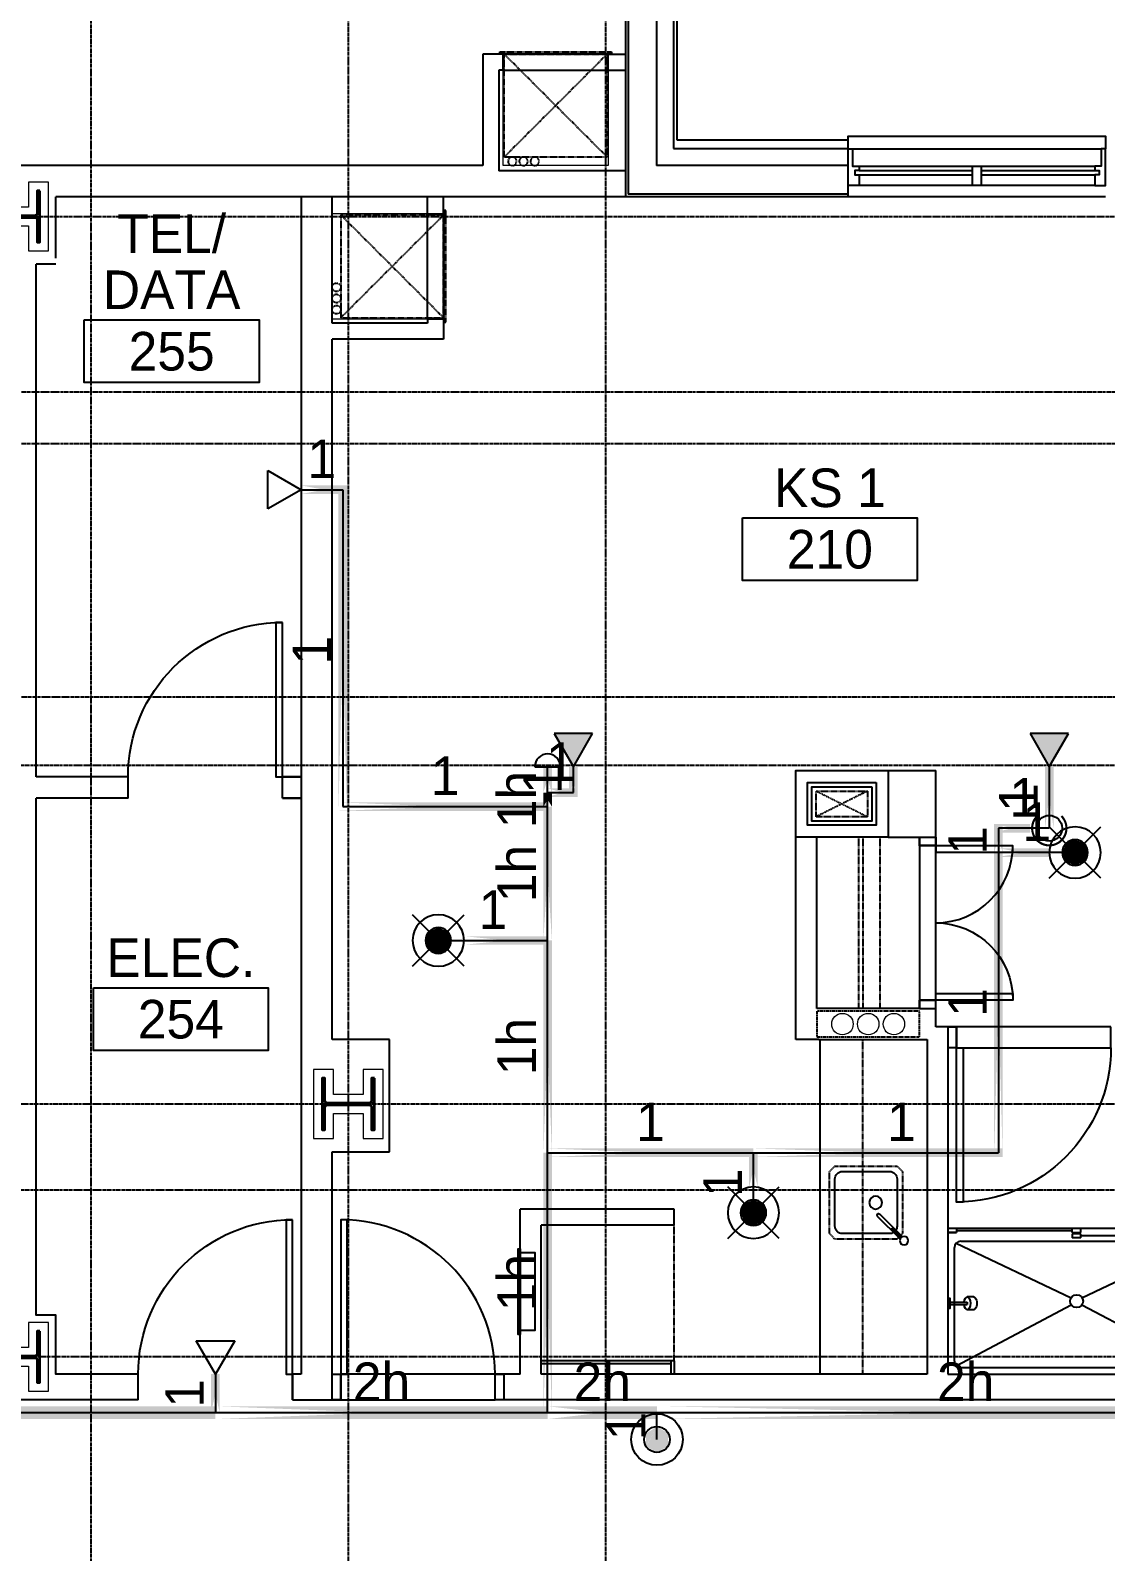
# Model space of a CAD drawing. Header units: inches. Extents: x -6955 to 13123, y -1334 to 3701.
# Drawn here: x 703.5 to 954.2, y 1654.2 to 2009 of the extents above; entities that cross this region are included whole.
import ezdxf
from ezdxf.enums import TextEntityAlignment as Align

# ---------------------------------------------------------------- set-up
doc = ezdxf.new("R2010")
doc.units = ezdxf.units.IN
doc.header["$MEASUREMENT"] = 0
doc.linetypes.add('CENTER2', pattern=[1.125, 0.75, -0.125, 0.125, -0.125])
doc.linetypes.add('HIDDEN2', pattern=[0.1875, 0.125, -0.0625])
for name, color, linetype, lineweight in [('A-Detl-Hatch', 1, 'Continuous', 18), ('A-Detl-Wide', 2, 'Continuous', 35), ('S-Detl-Hatch', 1, 'Continuous', 18)]:
    doc.layers.add(name, color=color, linetype=linetype, lineweight=lineweight)
for name, color, linetype in [('A-Door', 7, 'Continuous'), ('A-Door-Head', 8, 'Continuous'), ('A-Eqpm', 4, 'Continuous'), ('A-Flor-Case', 6, 'Continuous'), ('A-Flor-Case-Hidden', 8, 'HIDDEN2'), ('A-Flor-Outline', 4, 'Continuous'), ('A-Flor-Ovhd', 1, 'HIDDEN2'), ('A-Flor-Pfix', 7, 'Continuous'), ('A-Glaz', 7, 'Continuous'), ('A-Glaz-Sill', 8, 'Continuous'), ('A-Grid(SmallScale)', 11, 'CENTER2'), ('A-HVAC', 6, 'HIDDEN2'), ('A-Tag-Rm(Scale)', 7, 'Continuous'), ('A-Wall-Full', 7, 'Continuous'), ('A-Wall-Hatch', 15, 'Continuous'), ('headdn', 7, 'Continuous'), ('PIPEBL', 4, 'Continuous'), ('pipemn', 6, 'Continuous'), ('PIPESPC', 7, 'Continuous'), ('spk-cap', 7, 'Continuous'), ('spk-piperise', 7, 'Continuous'), ('TIDYPIPE', 7, 'Continuous')]:
    doc.layers.add(name, color=color, linetype=linetype)
doc.layers.add('G-Anno-Nplt', color=140, linetype='Continuous', lineweight=18, plot=False)
doc.styles.add('PIPE', font='PIPE.SHX')

# ---------------------------------------------------------------- blocks, each defined once
blk = doc.blocks.new('Door 36in')
blk.add_lwpolyline([(0, 36), (1.5, 36), (1.5, 0), (0, 0)], close=True)
blk.add_arc((0, 0), 36, 0, 90)
blk = doc.blocks.new('EXTERIOR WINDOW 4')
at = {"layer": 'A-Glaz'}
for p, q in [((3139.62, -8499), (3194.62, -8499)), ((3139.62, -8500), (3166.12, -8500)), ((3139.62, -8501), (3166.12, -8501)), ((3168.12, -8500), (3194.62, -8500)), ((3168.12, -8501), (3194.62, -8501))]:
    blk.add_line(p, q, dxfattribs=at)
for points in [[(3139.62, -8501), (3139.62, -8503.5), (3137.12, -8503.5), (3137.12, -8495), (3138.12, -8495), (3138.12, -8499), (3139.62, -8499), (3139.62, -8500), (3138.62, -8500), (3138.62, -8501), (3139.62, -8501)], [(3194.62, -8501), (3194.62, -8503.5), (3197.12, -8503.5), (3197.12, -8495), (3196.12, -8495), (3196.12, -8499), (3194.62, -8499), (3194.62, -8500), (3195.62, -8500), (3195.62, -8501), (3194.62, -8501)]]:
    blk.add_lwpolyline(points, dxfattribs=at)
blk.add_lwpolyline([(3168.12, -8503.5), (3166.12, -8503.5), (3166.12, -8499), (3168.12, -8499)], close=True, dxfattribs=at)
at = {"layer": 'A-Glaz-Sill'}
for p, q in [((3138.12, -8495), (3196.12, -8495)), ((3194.62, -8503.5), (3139.62, -8503.5)), ((3197.12, -8506.13), (3137.12, -8506.13))]:
    blk.add_line(p, q, dxfattribs=at)
blk.add_lwpolyline([(3137.12, -8495), (3137.12, -8492), (3197.12, -8492), (3197.12, -8495)], dxfattribs=at)
blk = doc.blocks.new('*U19')
at = {"layer": 'A-Detl-Hatch'}
h = blk.add_hatch(dxfattribs=at)
h.set_pattern_fill('ANSI32', color=256, scale=6, style=0)
h.set_pattern_definition([(45, (0, -6.06), (-1.591, 1.591), []), (45, (1.0607, -6.06), (-1.591, 1.591), [])])
edge = h.paths.add_edge_path()
edge.add_line((6, -12.12), (6, -11.515))
edge.add_line((6, -11.515), (0.795, -11.515))
edge.add_arc((0.795, -10.915), 0.6, 180, 270, ccw=False)
edge.add_line((0.195, -10.915), (0.195, -1.205))
edge.add_arc((0.795, -1.205), 0.6, 90, 180, ccw=False)
edge.add_line((0.795, -0.605), (6, -0.605))
edge.add_line((6, -0.605), (6, 0))
edge.add_line((6, 0), (-6, 0))
edge.add_line((-6, 0), (-6, -0.605))
edge.add_line((-6, -0.605), (-0.795, -0.605))
edge.add_arc((-0.795, -1.205), 0.6, 0, 90, ccw=False)
edge.add_line((-0.195, -1.205), (-0.195, -10.915))
edge.add_arc((-0.795, -10.915), 0.6, 270, 360, ccw=False)
edge.add_line((-0.795, -11.515), (-6, -11.515))
edge.add_line((-6, -11.515), (-6, -12.12))
edge.add_line((-6, -12.12), (6, -12.12))
at = {"color": 0, "linetype": 'ByBlock'}
blk.add_lwpolyline([(6, -12.12), (6, -11.515), (0.795, -11.515, -0.4142136), (0.195, -10.915), (0.195, -1.205, -0.4142136), (0.795, -0.605), (6, -0.605), (6, 0), (-6, 0), (-6, -0.605), (-0.795, -0.605, -0.4142136), (-0.195, -1.205), (-0.195, -10.915, -0.4142136), (-0.795, -11.515), (-6, -11.515), (-6, -12.12)], format="xyb", close=True, dxfattribs=at)
blk = doc.blocks.new('W12X65')
at = {"layer": 'S-Detl-Hatch'}
blk.add_lwpolyline([(13860.59, -7310.28), (13860.59, -7305.67), (13854.79, -7305.67), (13854.79, -7298.76), (13860.59, -7298.76), (13860.59, -7294.16), (13844.59, -7294.16), (13844.59, -7298.76), (13850.4, -7298.76), (13850.4, -7305.67), (13844.59, -7305.67), (13844.59, -7310.28)], close=True, dxfattribs=at)
at = {"layer": 'A-Detl-Wide'}
blk.add_blockref('*U19', (13852.59, -7296.16), dxfattribs=at)
blk = doc.blocks.new('*U38')
at = {"layer": 'A-Detl-Hatch'}
h = blk.add_hatch(dxfattribs=at)
h.set_pattern_fill('ANSI32', color=256, scale=6, style=0)
h.set_pattern_definition([(45, (0, -6.125), (-1.591, 1.591), []), (45, (1.0607, -6.125), (-1.591, 1.591), [])])
edge = h.paths.add_edge_path()
edge.add_line((6.02, -12.25), (6.02, -11.58))
edge.add_line((6.02, -11.58), (0.815, -11.58))
edge.add_arc((0.815, -10.98), 0.6, 180, 270, ccw=False)
edge.add_line((0.215, -10.98), (0.215, -1.27))
edge.add_arc((0.815, -1.27), 0.6, 90, 180, ccw=False)
edge.add_line((0.815, -0.67), (6.02, -0.67))
edge.add_line((6.02, -0.67), (6.02, 0))
edge.add_line((6.02, 0), (-6.02, 0))
edge.add_line((-6.02, 0), (-6.02, -0.67))
edge.add_line((-6.02, -0.67), (-0.815, -0.67))
edge.add_arc((-0.815, -1.27), 0.6, 0, 90, ccw=False)
edge.add_line((-0.215, -1.27), (-0.215, -10.98))
edge.add_arc((-0.815, -10.98), 0.6, -90, 0, ccw=False)
edge.add_line((-0.815, -11.58), (-6.02, -11.58))
edge.add_line((-6.02, -11.58), (-6.02, -12.25))
edge.add_line((-6.02, -12.25), (6.02, -12.25))
at = {"color": 0, "linetype": 'ByBlock'}
blk.add_lwpolyline([(6.02, -12.25), (6.02, -11.58), (0.815, -11.58, -0.4142136), (0.215, -10.98), (0.215, -1.27, -0.4142136), (0.815, -0.67), (6.02, -0.67), (6.02, 0), (-6.02, 0), (-6.02, -0.67), (-0.815, -0.67, -0.4142136), (-0.215, -1.27), (-0.215, -10.98, -0.4142136), (-0.815, -11.58), (-6.02, -11.58), (-6.02, -12.25)], format="xyb", close=True, dxfattribs=at)
blk = doc.blocks.new('W12X72')
at = {"layer": 'A-Detl-Hatch'}
h = blk.add_hatch(dxfattribs=at)
h.set_pattern_fill('ANSI32', color=256, scale=6, style=0)
h.set_pattern_definition([(45, (14131.9965, -7302.1527), (-1.59099, 1.59099), []), (45, (14133.0572, -7302.1527), (-1.59099, 1.59099), [])])
edge = h.paths.add_edge_path()
edge.add_line((14114.02, -7308.28), (14114.02, -7307.61))
edge.add_line((14114.02, -7307.61), (14108.81, -7307.61))
edge.add_arc((14108.81, -7307.01), 0.6, 180, 270, ccw=False)
edge.add_line((14108.21, -7307.01), (14108.21, -7297.3))
edge.add_arc((14108.81, -7297.3), 0.6, 90, 180, ccw=False)
edge.add_line((14108.81, -7296.7), (14114.02, -7296.7))
edge.add_line((14114.02, -7296.7), (14114.02, -7296.03))
edge.add_line((14114.02, -7296.03), (14101.98, -7296.03))
edge.add_line((14101.98, -7296.03), (14101.98, -7296.7))
edge.add_line((14101.98, -7296.7), (14107.18, -7296.7))
edge.add_arc((14107.18, -7297.3), 0.6, 0, 90, ccw=False)
edge.add_line((14107.78, -7297.3), (14107.78, -7307.01))
edge.add_arc((14107.18, -7307.01), 0.6, -90, 0, ccw=False)
edge.add_line((14107.18, -7307.61), (14101.98, -7307.61))
edge.add_line((14101.98, -7307.61), (14101.98, -7308.28))
edge.add_line((14101.98, -7308.28), (14114.02, -7308.28))
at = {"layer": 'S-Detl-Hatch'}
blk.add_lwpolyline([(14116.02, -7310.28), (14116.02, -7305.61), (14110.21, -7305.61), (14110.21, -7298.7), (14116.02, -7298.7), (14116.02, -7294.03), (14099.98, -7294.03), (14099.98, -7298.7), (14105.78, -7298.7), (14105.78, -7305.61), (14099.98, -7305.61), (14099.98, -7310.28)], close=True, dxfattribs=at)
at = {"layer": 'A-Detl-Wide'}
blk.add_blockref('*U38', (14108, -7296.03), dxfattribs=at)
blk = doc.blocks.new('Rm Tag')
blk.add_lwpolyline([(-0.2124, 0.0759), (0.2124, 0.0759), (0.2124, -0.0759), (-0.2124, -0.0759)], close=True)
for p in [(0, 0.2858), (0, 0.1493), (0, 0)]:
    blk.add_attdef('XXX', text='', height=0.0938).set_placement(p, align=Align.MIDDLE_CENTER)
blk = doc.blocks.new('HVAC UNIT NICHE')
at = {"layer": 'A-Door-Head'}
blk.add_lwpolyline([(4, 0), (28.5, 0), (28.5, -3.75), (4, -3.75)], close=True, dxfattribs=at)
at = {"layer": 'A-HVAC'}
for p, q in [((4.25, 0), (28.25, -24)), ((4.25, -24), (28.25, 0))]:
    blk.add_line(p, q, dxfattribs=at)
for points in [[(3.25, 0), (29.25, 0), (29.25, 0.5), (3.25, 0.5)], [(4.25, -24), (28.25, -24), (28.25, 0), (4.25, 0)]]:
    blk.add_lwpolyline(points, close=True, dxfattribs=at)
for centre in [(21.13, -25), (23.75, -25), (26.36, -25)]:
    blk.add_circle(centre, 1, dxfattribs=at)
at = {"layer": 'A-Wall-Full'}
for p, q in [((4, 0), (0, 0)), ((4, -3.75), (4, 0)), ((28.5, 0), (33.25, 0)), ((28.5, -3.75), (28.5, 0)), ((33.25, 0), (33.25, -26)), ((4, -3.75), (0, -3.75)), ((28.5, -3.75), (29.5, -3.75)), ((29.5, -3.75), (29.5, -26))]:
    blk.add_line(p, q, dxfattribs=at)
at = {"layer": 'G-Anno-Nplt'}
blk.add_lwpolyline([(4, 0), (4, -26), (28.5, -26), (28.5, 0)], close=True, dxfattribs=at)
blk = doc.blocks.new('36in door')
blk.add_lwpolyline([(-1.5, -36), (0, -36), (0, 0), (-1.5, 0)], close=True)
blk.add_arc((0, 0), 36, 180, 270)
blk = doc.blocks.new('Plumbing Chase')
at = {"layer": 'A-Flor-Outline', "linetype": 'HIDDEN2', "ltscale": 0.5}
blk.add_lwpolyline([(0.625, 0), (6.625, 0), (6.625, 24), (0.625, 24)], close=True, dxfattribs=at)
at = {"layer": 'G-Anno-Nplt'}
for centre in [(3.625, 18), (3.625, 12), (3.625, 6)]:
    blk.add_circle(centre, 2.5, dxfattribs=at)
blk = doc.blocks.new('18in door')
blk.add_lwpolyline([(0, 0), (1.5, 0), (1.5, 18), (0, 18)], close=True)
blk.add_arc((0, 0), 18, 0, 90)
blk = doc.blocks.new('Single 12x6 HVAC Shaft')
at = {"layer": 'A-Flor-Outline'}
blk.add_lwpolyline([(3.75, 17.75), (11.75, 17.75), (11.75, 3.75), (3.75, 3.75)], close=True, dxfattribs=at)
at = {"layer": 'A-HVAC'}
for p, q in [((4.75, 16.75), (10.75, 4.75)), ((4.75, 4.75), (10.75, 16.75))]:
    blk.add_line(p, q, dxfattribs=at)
blk.add_lwpolyline([(4.75, 16.75), (10.75, 16.75), (10.75, 4.75), (4.75, 4.75)], close=True, dxfattribs=at)
at = {"layer": 'A-Wall-Full'}
for points in [[(0, 21.5), (15.5, 21.5), (15.5, 0), (0, 0)], [(2.75, 18.75), (12.75, 18.75), (12.75, 2.75), (2.75, 2.75)]]:
    blk.add_lwpolyline(points, close=True, dxfattribs=at)
blk = doc.blocks.new('kitchen faucet')
for p, q in [((0.93, 0.38), (8.38, 0.38)), ((1, 0.12), (4, 0.12)), ((4, -0.12), (4, 0.12)), ((0.93, -0.38), (8.38, -0.38)), ((1, -0.12), (4, -0.12))]:
    blk.add_line(p, q)
blk.add_circle((0, 0), 1)
blk.add_arc((8.38, 0), 0.375, 270, 90)
blk = doc.blocks.new('kitchen sink')
blk.add_lwpolyline([(-14.94, -6.97, 0.143329), (-14, -7.25), (-3, -7.25, 0.414214), (-1.25, -5.5), (-1.25, 5.5, 0.414214), (-3, 7.25), (-14, 7.25, 0.414214), (-15.75, 5.5), (-15.75, -5.5, 0.143329), (-15.47, -6.44, 0.143329)], format="xyb")
blk.add_circle((-10.75, 0), 1.5)
at = {"layer": 'A-Flor-Case-Hidden'}
for p, q in [((-15.75, 8.5), (-17, 7.25)), ((-1.25, 8.5), (0, 7.25)), ((-16.64, -7.61), (-17, -7.25)), ((-15.75, -8.5), (-16.11, -8.14)), ((-1.25, -8.5), (0, -7.25))]:
    blk.add_line(p, q, dxfattribs=at)
for points in [[(-17, 7.25), (-17, -7.25)], [(-1.25, 8.5), (-15.75, 8.5)], [(0, -7.25), (0, 7.25)], [(-15.75, -8.5), (-1.25, -8.5)]]:
    blk.add_lwpolyline(points, dxfattribs=at)
at = {"rotation": 45.00000000000001}
blk.add_blockref('kitchen faucet', (-17.38, -8.88), dxfattribs=at)
blk = doc.blocks.new('shower head')
for p, q in [((0.5, 0.25), (4.48, 0.25)), ((6.04, 1.5), (4.5, 1.5)), ((0.5, -0.25), (4.48, -0.25)), ((6.02, -1.5), (4.49, -1.5))]:
    blk.add_line(p, q)
blk.add_lwpolyline([(0, -1.12), (0.5, -1.12), (0.5, 1.12), (0, 1.12)], close=True)
at = {"extrusion": (0, 0, -1)}
for centre, start_param, end_param in [((4.5, 0), 4.878708, 10.826996), ((6.02, 0), 6.265998, 9.430839)]:
    blk.add_ellipse(centre, major_axis=(0, 1.5), ratio=0.483735, start_param=start_param, end_param=end_param, dxfattribs=at)
blk.add_open_spline([(4.48, 0.25), (4.49, 0.2), (4.49, 0.16), (4.49, 0.11), (4.5, 0.04), (4.5, -0.04), (4.49, -0.11), (4.49, -0.16), (4.49, -0.21), (4.48, -0.25)], degree=3, knots=[7.6339989, 7.6339989, 7.6339989, 7.6339989, 7.7552894, 7.7552894, 7.7552894, 7.9540134, 7.9540134, 7.9540134, 8.074038, 8.074038, 8.074038, 8.074038])
blk = doc.blocks.new('shower door')
at = {"layer": 'A-Flor-Case'}
for p, q in [((-31, -1), (-31, 0)), ((-29, 0), (-31, 0)), ((-29, -1), (-29, 0)), ((0, 0), (-2, 0)), ((-2, 0), (-2, -1)), ((-59.99, -1.26), (-57.99, -1.26)), ((-59.99, -2.26), (-57.99, -2.26)), ((-57.99, -2.26), (-57.99, -1.26)), ((-57.99, -1.76), (-31, -1.76)), ((-29, -1), (-31, -1)), ((-31, -1.26), (-29, -1.26)), ((-31, -2.26), (-31, -1.26)), ((-31, -2.26), (-29, -2.26)), ((-2, -0.5), (-29, -0.5)), ((-29, -1.26), (-29, -2.26)), ((0, -1), (-2, -1)), ((-2, -1), (0, -1))]:
    blk.add_line(p, q, dxfattribs=at)
blk = doc.blocks.new('30x34 shower')
at = {"layer": 'A-Flor-Pfix'}
for p, q in [((0, -34), (0, 0)), ((60, 0), (0, 0)), ((60, -34), (60, 0)), ((1.5, -3), (1.5, -29.5)), ((28.75, -16.18), (1.94, -1.94)), ((57, -1.5), (3, -1.5)), ((58.06, -1.94), (31.25, -16.18)), ((58.5, -3), (58.5, -29.5)), ((28.75, -17.82), (1.94, -30.56)), ((58.06, -30.56), (31.25, -17.82)), ((57, -31), (3, -31)), ((60, -34), (0, -34))]:
    blk.add_line(p, q, dxfattribs=at)
blk.add_circle((30, -17), 1.5, dxfattribs=at)
for centre, start, end in [((3, -3), 90, 180), ((57, -3), 0, 90), ((3, -29.5), 180, 270), ((57, -29.5), 270, 0)]:
    blk.add_arc(centre, 1.5, start, end, dxfattribs=at)
at = {"xscale": -1, "rotation": 179.9999999999999}
blk.add_blockref('shower door', (60, -34), dxfattribs=at)
at = {"layer": 'A-Flor-Pfix', "rotation": 180.0000000001253}
blk.add_blockref('shower head', (60, -16.5), dxfattribs=at)
blk = doc.blocks.new('dpend1')
for radius in [6, 3]:
    blk.add_circle((0, 0), radius)
for points in [[(0.01, 2.97), (-2.53, -1.59), (-2.62, 1.36)], [(0.01, 2.97), (-2.49, -1.59), (2.52, -1.59)], [(2.52, -1.59), (0.01, 2.97), (2.6, 1.47)], [(2.52, -1.59), (-2.53, -1.59), (0.01, -2.98)]]:
    blk.add_solid(points)
blk = doc.blocks.new('side2')
for p, q in [((0, 0), (7.79, 4.5)), ((7.79, 4.5), (7.79, -4.5)), ((7.79, -4.5), (0, 0))]:
    blk.add_line(p, q)
blk.add_solid([(7.79, -4.5), (0, 0), (7.79, 4.5)])
blk = doc.blocks.new('dpend2')
for p, q in [((-6, -6), (6, 6)), ((6, -6), (-6, 6))]:
    blk.add_line(p, q)
for radius in [6, 3]:
    blk.add_circle((0, 0), radius)
for points in [[(0, 0), (-3, 0), (-2.08, 2.07)], [(0, 0), (-3, 0), (-2.08, -2.07)], [(0, 0), (0, 3), (-2.12, 2.14)], [(0, 0), (0, -3), (-2.12, -2.14)], [(0, 0), (0, 3), (2.12, 2.14)], [(0, 0), (3, 0), (2.08, 2.07)], [(0, 0), (3, 0), (2.08, -2.07)], [(0, 0), (0, -3), (2.12, -2.14)]]:
    blk.add_solid(points)
blk = doc.blocks.new('SIDE1')
for p, q in [((0, 0), (7.79, 4.5)), ((7.79, 4.5), (7.79, -4.5)), ((7.79, -4.5), (0, 0))]:
    blk.add_line(p, q)
blk = doc.blocks.new('PIPESPC')
at = {"layer": 'PIPESPC', "style": 'PIPE', "width": 0.9}
blk.add_attdef('SIZE', text='', height=9, dxfattribs=at).set_placement((0, 4.02), align=Align.CENTER)
at = {"layer": 'PIPESPC', "style": 'PIPE', "flags": 1}
blk.add_attdef('SCHED', (25.3, 3.89), '', height=9, dxfattribs=at)
blk = doc.blocks.new('CAP')
blk.add_line((0, 3), (0, -3))
blk.add_arc((0, 0), 3, 270, 90)
blk = doc.blocks.new('rise')
blk.add_circle((0, 0), 3)
blk = doc.blocks.new('TIDYRUN')
at = {"const_width": 0.5}
blk.add_lwpolyline([(-2.83, 2.83, -2.414214), (-2.83, -2.83, -1.737895)], format="xyb", dxfattribs=at)

msp = doc.modelspace()

# ---------------------------------------------------------------- linework, layer by layer
at = {"layer": 'A-Door'}
for points in [[(914.5997, 1818.8159), (910.8497, 1818.8159), (910.8497, 1820.8159), (914.5997, 1820.8159)], [(914.5997, 1782.8159), (910.8497, 1782.8159), (910.8497, 1780.8159), (914.5997, 1780.8159)], [(917.473, 1776.5773), (919.473, 1776.5773), (919.473, 1771.7023), (917.473, 1771.7023)], [(773.8397, 1695.5773), (775.8397, 1695.5773), (775.8397, 1689.5773), (773.8397, 1689.5773)], [(811.8397, 1695.5773), (813.8397, 1695.5773), (813.8397, 1689.5773), (811.8397, 1689.5773)]]:
    msp.add_lwpolyline(points, close=True, dxfattribs=at)
at = {"layer": 'A-Door-Head'}
for points in [[(914.5997, 1818.8159), (910.8497, 1818.8159), (910.8497, 1782.8159), (914.5997, 1782.8159)], [(955.473, 1776.5773), (919.473, 1776.5773), (919.473, 1771.7023), (955.473, 1771.7023)], [(811.8397, 1695.5773), (775.8397, 1695.5773), (775.8397, 1689.5773), (811.8397, 1689.5773)]]:
    msp.add_lwpolyline(points, close=True, dxfattribs=at)
at = {"layer": 'A-Eqpm'}
for points in [[(817.7047, 1724.8259), (817.7047, 1704.8259), (817.2047, 1704.8259), (817.2047, 1724.8259)], [(817.7047, 1723.8259), (817.7047, 1705.8259), (821.2047, 1705.8259), (821.2047, 1723.8259)]]:
    msp.add_lwpolyline(points, close=True, dxfattribs=at)
at = {"layer": 'A-Flor-Case'}
for p, q in [((887.5797, 1773.5773), (887.5797, 1695.5773)), ((853.5797, 1698.7023), (822.5797, 1698.7023)), ((852.8297, 1697.9523), (822.5797, 1697.9523)), ((852.8297, 1698.7023), (852.8297, 1695.7023)), ((853.5797, 1698.7023), (853.5797, 1695.7023))]:
    msp.add_line(p, q, dxfattribs=at)
at = {"layer": 'A-Flor-Ovhd'}
for p, q in [((896.6447, 1780.9523), (896.6447, 1820.8273)), ((897.6447, 1780.9523), (897.6447, 1820.8273)), ((901.6447, 1780.9523), (901.6447, 1820.8273)), ((897.5797, 1695.5773), (897.5797, 1773.3273)), ((853.5797, 1698.7023), (853.5797, 1730.3273))]:
    msp.add_line(p, q, dxfattribs=at)
at = {"layer": 'A-Grid(SmallScale)'}
for p, q in [((777.5897, 3132.3201), (777.5897, 1223.6428)), ((837.5897, 3132.3201), (837.5897, 1223.6428)), ((717.5897, 3110.477), (717.5897, 1223.6428)), ((-6.4103, 1965.5773), (3801.5897, 1965.5773)), ((3801.5897, 1912.5773), (-6.4103, 1912.5773)), ((17.7045, 1853.5773), (3801.5897, 1853.5773)), ((-6.4103, 1837.5773), (3801.5897, 1837.5773)), ((19.3911, 1758.5773), (3801.5897, 1758.5773)), ((-6.4103, 1738.5773), (3801.5897, 1738.5773)), ((3799.5897, 1699.5773), (8.3999, 1699.5773))]:
    msp.add_line(p, q, dxfattribs=at)
msp.add_lwpolyline([(3801.5897, 1924.5773), (18.5272, 1924.5773), (6.4647, 1939.3898), (-40.7853, 1939.3898)], dxfattribs=at)
at = {"layer": 'A-Wall-Full'}
for p, q in [((842.2147, 2100.2023), (842.2147, 1970.2023)), ((854.2147, 2100.2023), (854.2147, 1983.4523)), ((854.2147, 1983.4523), (894.2147, 1983.4523)), ((894.2147, 1970.2023), (894.2147, 1983.4523)), ((808.9666, 1977.4523), (689.7797, 1977.4523)), ((812.7166, 1977.4523), (812.7166, 1976.2023)), ((842.2147, 1976.2023), (812.7166, 1976.2023)), ((842.2147, 1970.2023), (709.3997, 1970.2023)), ((709.3997, 1955.8273), (709.3997, 1970.2023)), ((766.5897, 1970.2023), (766.6019, 1695.5773)), ((773.8397, 1940.7023), (773.8397, 1970.2023)), ((894.2147, 1970.2023), (842.2147, 1970.2023)), ((709.3997, 1955.8273), (709.3997, 1955.8273)), ((709.3997, 1954.4523), (704.8397, 1954.4523)), ((773.8397, 1773.5773), (773.8397, 1936.9523)), ((726.2264, 1834.8898), (704.8397, 1834.8898)), ((726.2264, 1829.8898), (726.2264, 1834.8898)), ((762.2264, 1829.8898), (762.2264, 1834.8898)), ((766.5897, 1834.8898), (762.2264, 1834.8898)), ((762.2264, 1834.8898), (766.5897, 1834.8898)), ((881.9747, 1773.5773), (881.9747, 1836.3273)), ((881.9747, 1836.3273), (914.5997, 1836.3273)), ((914.5997, 1818.8273), (914.5997, 1836.3273)), ((726.2264, 1829.8898), (704.8397, 1829.8898)), ((766.5897, 1829.8898), (762.2264, 1829.8898)), ((762.2264, 1829.8898), (766.5897, 1829.8898)), ((886.8497, 1780.8273), (886.8497, 1820.8273)), ((903.4747, 1820.8273), (910.8497, 1820.8273)), ((910.8497, 1820.8273), (910.8497, 1818.8273)), ((914.5997, 1818.8273), (910.8497, 1818.8273)), ((910.8497, 1780.8273), (910.8497, 1782.8273)), ((914.5997, 1782.8273), (910.8497, 1782.8273)), ((914.5997, 1776.5773), (914.5997, 1782.8273)), ((910.8497, 1780.8273), (886.8497, 1780.8273)), ((919.4547, 1776.5773), (914.5997, 1776.5773)), ((919.4547, 1771.7023), (919.4547, 1776.5773)), ((787.2147, 1773.5773), (773.8397, 1773.5773)), ((787.2147, 1747.4323), (787.2147, 1773.5773)), ((887.3297, 1773.5773), (881.9747, 1773.5773)), ((887.3297, 1773.5773), (912.5797, 1773.5773)), ((912.5797, 1773.5773), (912.5797, 1695.5773)), ((919.4547, 1771.7023), (917.4547, 1771.7023)), ((917.4547, 1771.7023), (917.4547, 1695.5773)), ((919.4547, 1771.7023), (917.4547, 1771.7023)), ((773.8397, 1695.5773), (773.8397, 1747.4323)), ((773.8397, 1747.4323), (787.2147, 1747.4323)), ((817.7047, 1695.5773), (817.7047, 1734.0773)), ((853.5797, 1734.0773), (817.7047, 1734.0773)), ((853.5797, 1730.3273), (853.5797, 1734.0773)), ((853.5797, 1730.3273), (822.5797, 1730.3273)), ((822.5797, 1695.5773), (822.5797, 1730.3273)), ((728.6019, 1689.5773), (728.6019, 1695.5773)), ((764.6019, 1689.5773), (764.6019, 1695.5773)), ((764.6019, 1695.5773), (764.6019, 1695.5773)), ((764.6019, 1695.5773), (764.6019, 1695.5773)), ((766.6019, 1695.5773), (764.6019, 1695.5773)), ((764.6019, 1695.5773), (764.6019, 1689.5773)), ((773.8397, 1695.5773), (775.8397, 1695.5773)), ((775.8397, 1689.5773), (775.8397, 1695.5773)), ((817.7047, 1695.5773), (811.8397, 1695.5773)), ((811.8397, 1689.5773), (811.8397, 1695.5773)), ((912.5797, 1695.5773), (822.5797, 1695.5773)), ((917.4547, 1695.5773), (973.9547, 1695.5773)), ((728.6019, 1689.5773), (695.2166, 1689.5773)), ((764.6019, 1689.5773), (764.6019, 1689.5773)), ((764.6019, 1689.5773), (764.6019, 1689.5773)), ((764.6019, 1689.5773), (775.8397, 1689.5773)), ((998.5934, 1689.5773), (811.8397, 1689.5773))]:
    msp.add_line(p, q, dxfattribs=at)
for points in [[(704.8397, 1834.8898), (704.8397, 1954.4523)], [(728.6019, 1695.5773), (709.3997, 1695.5773), (709.3997, 1709.3273), (704.8397, 1709.3273), (704.8397, 1829.8898)]]:
    msp.add_lwpolyline(points, dxfattribs=at)
at = {"layer": 'A-Wall-Hatch'}
for p, q in [((842.8397, 2100.2023), (842.8397, 1970.8273)), ((849.4647, 2100.2023), (849.4647, 1977.4523)), ((853.4647, 2100.2023), (853.4647, 1981.4523)), ((853.4647, 1981.4523), (894.2147, 1981.4523)), ((894.2147, 1977.4523), (849.4647, 1977.4523)), ((894.2147, 1970.8273), (842.8397, 1970.8273))]:
    msp.add_line(p, q, dxfattribs=at)
at = {"layer": 'PIPEBL'}
for p, q in [((766.5927, 1901.8545), (776.2867, 1901.8545)), ((776.2867, 1901.8545), (776.2867, 1827.938)), ((824.0897, 1831.2124), (824.0897, 1837.2124)), ((830.0897, 1831.2124), (830.0897, 1837.2124)), ((941.0897, 1837.2124), (941.0897, 1822.893)), ((824.0897, 1827.938), (824.0897, 1831.2124)), ((824.0897, 1831.2124), (830.0897, 1831.2124)), ((776.2867, 1827.938), (824.0897, 1827.938)), ((824.0897, 1796.7124), (824.0897, 1827.938)), ((941.0897, 1822.893), (929.2194, 1822.893)), ((929.2194, 1822.893), (929.2194, 1817.2124)), ((929.2194, 1817.2124), (929.2194, 1747.2124)), ((947.0897, 1817.2124), (929.2194, 1817.2124)), ((798.5897, 1796.7124), (824.0897, 1796.7124)), ((824.0897, 1747.2124), (824.0897, 1796.7124)), ((824.0897, 1686.5773), (824.0897, 1747.2124)), ((824.0897, 1747.2124), (872.0897, 1747.2124)), ((872.0897, 1733.2124), (872.0897, 1747.2124)), ((872.0897, 1747.2124), (929.2194, 1747.2124)), ((746.6019, 1695.5773), (746.6019, 1686.5773)), ((849.5897, 1680.3201), (849.5897, 1686.5773))]:
    msp.add_line(p, q, dxfattribs=at)
at = {"layer": 'pipemn'}
for p, q in [((558.5886, 1686.5773), (746.6019, 1686.5773)), ((746.6019, 1686.5773), (824.0897, 1686.5773)), ((824.0897, 1686.5773), (849.5897, 1686.5773)), ((849.5897, 1686.5773), (993.5897, 1686.5773))]:
    msp.add_line(p, q, dxfattribs=at)
at = {"layer": 'TIDYPIPE', "color": 7}
for points, const_width in [([(766.5927, 1901.8545), (777.2867, 1901.8545)], 2), ([(776.2867, 1826.938), (776.2867, 1902.8545)], 2), ([(824.0897, 1831.2124), (824.0897, 1837.2124)], 2), ([(830.0897, 1830.2124), (830.0897, 1837.2124)], 2), ([(941.0897, 1822.893), (941.0897, 1837.2124)], 2), ([(824.0897, 1831.2124), (831.0897, 1831.2124)], 2), ([(824.0897, 1827.938), (824.0897, 1831.2124)], 2), ([(775.2867, 1827.938), (824.0897, 1827.938)], 2), ([(824.0897, 1796.7124), (824.0897, 1827.938)], 2), ([(928.2194, 1822.893), (936.5897, 1822.893)], 2), ([(929.2194, 1817.2124), (929.2194, 1823.893)], 2), ([(929.2194, 1817.2124), (941.0897, 1817.2124)], 2), ([(929.2194, 1746.2124), (929.2194, 1817.2124)], 2), ([(804.5897, 1796.7124), (824.0897, 1796.7124)], 2), ([(824.0897, 1747.2124), (824.0897, 1796.7124)], 2), ([(824.0897, 1747.2124), (872.0897, 1747.2124)], 2), ([(824.0897, 1686.5773), (824.0897, 1747.2124)], 2), ([(872.0897, 1747.2124), (930.2194, 1747.2124)], 2), ([(872.0897, 1739.2124), (872.0897, 1747.2124)], 2), ([(746.6019, 1686.5773), (746.6019, 1695.5773)], 2), ([(557.0886, 1686.5773), (746.6019, 1686.5773)], 3), ([(746.6019, 1686.5773), (824.0897, 1686.5773)], 3), ([(824.0897, 1686.5773), (849.5897, 1686.5773)], 3), ([(849.5897, 1686.5773), (993.5897, 1686.5773)], 3)]:
    msp.add_lwpolyline(points, close=True, dxfattribs=dict(at, const_width=const_width))

# ---------------------------------------------------------------- block references
at = {"xscale": -1, "rotation": 359.9999999999695}
msp.add_blockref('HVAC UNIT NICHE', (842.2166, 2003.4523), dxfattribs=at)
msp.add_blockref('EXTERIOR WINDOW 4', (-2242.9094, 10476.3273))
for name, p, rotation in [('W12X65', (-6602.6281, -11887.0174), 90), ('HVAC UNIT NICHE', (799.8397, 1970.2023), 270), ('Single 12x6 HVAC Shaft', (881.9747, 1836.3273), 270), ('Plumbing Chase', (886.8497, 1780.8273), 270), ('W12X72', (-6524.5631, -12349.4192), 90), ('W12X65', (-6602.6281, -12153.0174), 90)]:
    msp.add_blockref(name, p, dxfattribs=dict(rotation=rotation))
at = {"layer": 'A-Door', "xscale": -1}
for name, p in [('Door 36in', (762.2264, 1834.8898)), ('36in door', (919.473, 1771.7023)), ('Door 36in', (764.6019, 1695.5773))]:
    msp.add_blockref(name, p, dxfattribs=at)
at = {"layer": 'A-Door'}
for name, p, rotation in [('18in door', (914.5997, 1818.8159), 270), ('36in door', (775.8397, 1695.5773), 179.9999999999695)]:
    msp.add_blockref(name, p, dxfattribs=dict(at, rotation=rotation))
at = {"layer": 'A-Door', "xscale": -1, "rotation": 270}
msp.add_blockref('18in door', (914.5997, 1782.8159), dxfattribs=at)
at = {"layer": 'A-Flor-Pfix', "extrusion": (0, 0, -1), "zscale": -1}
msp.add_blockref('kitchen sink', (-889.8297, 1735.5773), dxfattribs=at)
at = {"layer": 'A-Flor-Pfix', "extrusion": (0, 0, -1), "xscale": -1, "zscale": -1, "rotation": 180}
msp.add_blockref('30x34 shower', (-977.4547, 1695.5773), dxfattribs=at)
at = {"layer": 'A-Tag-Rm(Scale)'}
ref = msp.add_blockref('Rm Tag', (736.4028, 1934.1542), dxfattribs=dict(at, xscale=96, yscale=96, zscale=96))
ref.add_attrib('XXX', 'TEL/', dxfattribs={"layer": '0', "height": 9}).set_placement((736.4028, 1961.5954), align=Align.MIDDLE_CENTER)
ref.add_attrib('XXX', 'DATA', dxfattribs={"layer": '0', "height": 9}).set_placement((736.4028, 1948.4851), align=Align.MIDDLE_CENTER)
ref.add_attrib('XXX', '255', dxfattribs={"layer": '0', "height": 9}).set_placement((736.4028, 1934.1542), align=Align.MIDDLE_CENTER)
ref = msp.add_blockref('Rm Tag', (889.9173, 1887.9708), dxfattribs=dict(at, xscale=96, yscale=96, zscale=96))
ref.add_attrib('XXX', 'KS 1', dxfattribs={"layer": '0', "height": 9}).set_placement((889.9173, 1902.3018), align=Align.MIDDLE_CENTER)
ref.add_attrib('XXX', '210', dxfattribs={"layer": '0', "height": 9}).set_placement((889.9173, 1887.9708), align=Align.MIDDLE_CENTER)
ref = msp.add_blockref('Rm Tag', (738.5462, 1778.3525), dxfattribs=dict(at, xscale=96, yscale=96, zscale=96))
ref.add_attrib('XXX', 'ELEC.', dxfattribs={"layer": '0', "height": 9}).set_placement((738.5462, 1792.6834), align=Align.MIDDLE_CENTER)
ref.add_attrib('XXX', '254', dxfattribs={"layer": '0', "height": 9}).set_placement((738.5462, 1778.3525), align=Align.MIDDLE_CENTER)
at = {"layer": 'headdn'}
for p, rotation in [((766.5927, 1901.8545), 180), ((746.6019, 1695.5773), 90)]:
    msp.add_blockref('SIDE1', p, dxfattribs=dict(at, rotation=rotation))
at = {"layer": 'headdn', "extrusion": (0, 0, -1), "zscale": -1, "rotation": 90}
for p in [(-830.0897, 1837.2124), (-941.0897, 1837.2124)]:
    msp.add_blockref('side2', p, dxfattribs=at)
at = {"layer": 'headdn', "extrusion": (0, 0, -1), "zscale": -1}
for p in [(-947.0897, 1817.2124), (-798.5897, 1796.7124), (-872.0897, 1733.2124)]:
    msp.add_blockref('dpend2', p, dxfattribs=at)
at = {"layer": 'headdn'}
msp.add_blockref('dpend1', (849.5897, 1680.3201), dxfattribs=at)
at = {"layer": 'PIPESPC'}
ref = msp.add_blockref('PIPESPC', (771.4397, 1901.8545), dxfattribs=at)
ref.add_attrib('SIZE', '1', dxfattribs={"color": 0, "height": 9, "style": 'PIPE'}).set_placement((771.4397, 1901.8545), align=Align.BOTTOM_CENTER)
ref = msp.add_blockref('PIPESPC', (776.2867, 1864.3963), dxfattribs=dict(at, rotation=90))
ref.add_attrib('SIZE', '1', dxfattribs={"color": 0, "height": 9, "rotation": 90, "style": 'PIPE'}).set_placement((776.2867, 1864.3963), align=Align.BOTTOM_CENTER)
ref = msp.add_blockref('PIPESPC', (827.0897, 1831.2124), dxfattribs=at)
ref.add_attrib('SIZE', '1', dxfattribs={"color": 0, "height": 9, "style": 'PIPE'}).set_placement((827.0897, 1831.2124), align=Align.BOTTOM_CENTER)
ref = msp.add_blockref('PIPESPC', (800.1882, 1827.938), dxfattribs=at)
ref.add_attrib('SIZE', '1', dxfattribs={"color": 0, "height": 9, "style": 'PIPE'}).set_placement((800.1882, 1827.938), align=Align.BOTTOM_CENTER)
ref = msp.add_blockref('PIPESPC', (824.0897, 1829.5752), dxfattribs=dict(at, rotation=90))
ref.add_attrib('SIZE', '1h', dxfattribs={"color": 0, "height": 9, "rotation": 90, "style": 'PIPE'}).set_placement((824.0897, 1829.5752), align=Align.BOTTOM_CENTER)
ref = msp.add_blockref('PIPESPC', (830.0897, 1834.2124), dxfattribs=dict(at, rotation=90))
ref.add_attrib('SIZE', '1', dxfattribs={"color": 0, "height": 9, "rotation": 90, "style": 'PIPE'}).set_placement((830.0897, 1834.2124), align=Align.BOTTOM_CENTER)
ref = msp.add_blockref('PIPESPC', (935.1546, 1822.893), dxfattribs=at)
ref.add_attrib('SIZE', '1', dxfattribs={"color": 0, "height": 9, "style": 'PIPE'}).set_placement((935.1546, 1822.893), align=Align.BOTTOM_CENTER)
ref = msp.add_blockref('PIPESPC', (941.0897, 1830.0527), dxfattribs=dict(at, rotation=89.99999999999909))
ref.add_attrib('SIZE', '1', dxfattribs={"color": 0, "height": 9, "rotation": 90, "style": 'PIPE'}).set_placement((941.0897, 1830.0527), align=Align.BOTTOM_CENTER)
ref = msp.add_blockref('PIPESPC', (938.1546, 1817.2124), dxfattribs=at)
ref.add_attrib('SIZE', '1', dxfattribs={"color": 0, "height": 9, "style": 'PIPE'}).set_placement((938.1546, 1817.2124), align=Align.BOTTOM_CENTER)
ref = msp.add_blockref('PIPESPC', (929.2194, 1820.0527), dxfattribs=dict(at, rotation=90))
ref.add_attrib('SIZE', '1', dxfattribs={"color": 0, "height": 9, "rotation": 90, "style": 'PIPE'}).set_placement((929.2194, 1820.0527), align=Align.BOTTOM_CENTER)
ref = msp.add_blockref('PIPESPC', (824.0897, 1812.3252), dxfattribs=dict(at, rotation=90))
ref.add_attrib('SIZE', '1h', dxfattribs={"color": 0, "height": 9, "rotation": 90, "style": 'PIPE'}).set_placement((824.0897, 1812.3252), align=Align.BOTTOM_CENTER)
ref = msp.add_blockref('PIPESPC', (811.3397, 1796.7124), dxfattribs=at)
ref.add_attrib('SIZE', '1', dxfattribs={"color": 0, "height": 9, "style": 'PIPE'}).set_placement((811.3397, 1796.7124), align=Align.BOTTOM_CENTER)
ref = msp.add_blockref('PIPESPC', (929.2194, 1782.2124), dxfattribs=dict(at, rotation=90))
ref.add_attrib('SIZE', '1', dxfattribs={"color": 0, "height": 9, "rotation": 90, "style": 'PIPE'}).set_placement((929.2194, 1782.2124), align=Align.BOTTOM_CENTER)
ref = msp.add_blockref('PIPESPC', (824.0897, 1771.9624), dxfattribs=dict(at, rotation=90))
ref.add_attrib('SIZE', '1h', dxfattribs={"color": 0, "height": 9, "rotation": 90, "style": 'PIPE'}).set_placement((824.0897, 1771.9624), align=Align.BOTTOM_CENTER)
ref = msp.add_blockref('PIPESPC', (848.0897, 1747.2124), dxfattribs=at)
ref.add_attrib('SIZE', '1', dxfattribs={"color": 0, "height": 9, "style": 'PIPE'}).set_placement((848.0897, 1747.2124), align=Align.BOTTOM_CENTER)
ref = msp.add_blockref('PIPESPC', (906.5897, 1747.2124), dxfattribs=at)
ref.add_attrib('SIZE', '1', dxfattribs={"color": 0, "height": 9, "style": 'PIPE'}).set_placement((906.5897, 1747.2124), align=Align.BOTTOM_CENTER)
ref = msp.add_blockref('PIPESPC', (872.0897, 1740.2124), dxfattribs=dict(at, rotation=90))
ref.add_attrib('SIZE', '1', dxfattribs={"color": 0, "height": 9, "rotation": 90, "style": 'PIPE'}).set_placement((872.0897, 1740.2124), align=Align.BOTTOM_CENTER)
ref = msp.add_blockref('PIPESPC', (824.0897, 1716.8948), dxfattribs=dict(at, rotation=90))
ref.add_attrib('SIZE', '1h', dxfattribs={"color": 0, "height": 9, "rotation": 90, "style": 'PIPE'}).set_placement((824.0897, 1716.8948), align=Align.BOTTOM_CENTER)
ref = msp.add_blockref('PIPESPC', (785.3458, 1686.5773), dxfattribs=at)
ref.add_attrib('SIZE', '2h', dxfattribs={"color": 0, "height": 9, "style": 'PIPE'}).set_placement((785.3458, 1686.5773), align=Align.BOTTOM_CENTER)
ref = msp.add_blockref('PIPESPC', (836.8397, 1686.5773), dxfattribs=at)
ref.add_attrib('SIZE', '2h', dxfattribs={"color": 0, "height": 9, "style": 'PIPE'}).set_placement((836.8397, 1686.5773), align=Align.BOTTOM_CENTER)
ref = msp.add_blockref('PIPESPC', (921.5897, 1686.5773), dxfattribs=at)
ref.add_attrib('SIZE', '2h', dxfattribs={"color": 0, "height": 9, "style": 'PIPE'}).set_placement((921.5897, 1686.5773), align=Align.BOTTOM_CENTER)
ref = msp.add_blockref('PIPESPC', (746.6019, 1691.0773), dxfattribs=dict(at, rotation=90))
ref.add_attrib('SIZE', '1', dxfattribs={"color": 0, "height": 9, "rotation": 90, "style": 'PIPE'}).set_placement((746.6019, 1691.0773), align=Align.BOTTOM_CENTER)
ref = msp.add_blockref('PIPESPC', (849.5897, 1683.4487), dxfattribs=dict(at, rotation=90))
ref.add_attrib('SIZE', '1', dxfattribs={"color": 0, "height": 9, "rotation": 90, "style": 'PIPE'}).set_placement((849.5897, 1683.4487), align=Align.BOTTOM_CENTER)
at = {"layer": 'spk-cap', "rotation": 90.00000000002773}
msp.add_blockref('CAP', (824.0897, 1837.2124), dxfattribs=at)
at = {"layer": 'spk-piperise'}
msp.add_blockref('rise', (941.0897, 1822.893), dxfattribs=at)
at = {"layer": 'TIDYPIPE', "rotation": 269.9999999999995}
msp.add_blockref('TIDYRUN', (941.0897, 1822.893), dxfattribs=at)

doc.saveas('drawing.dxf')
